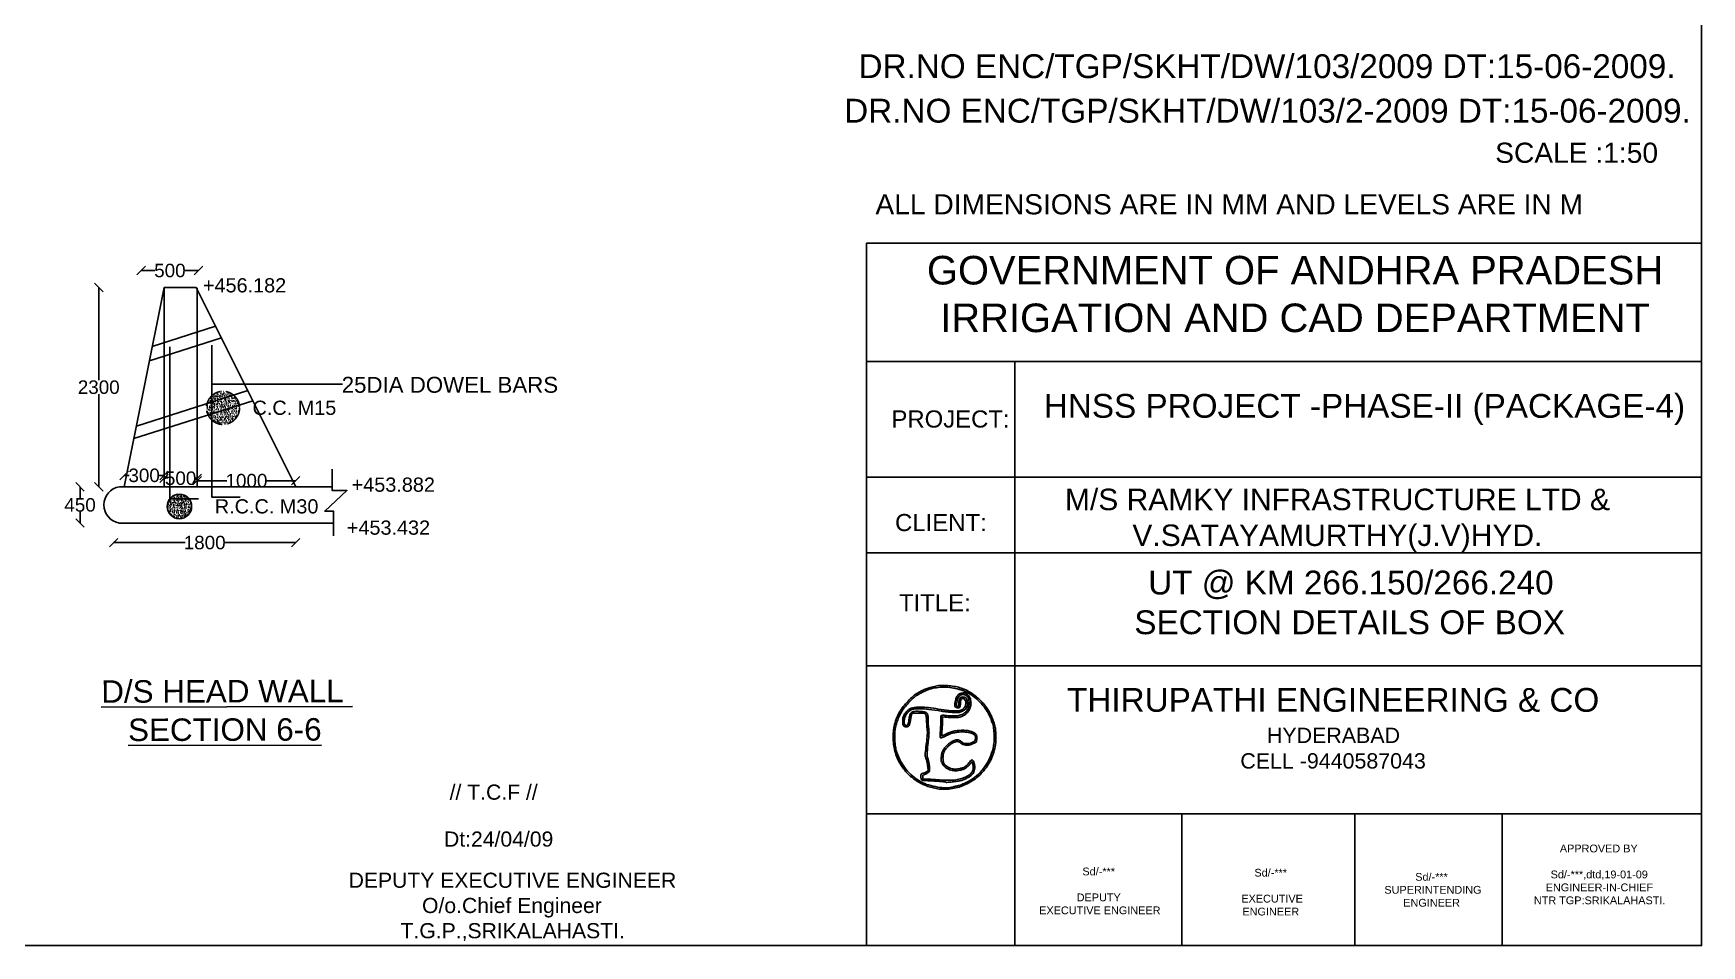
# Model space of a CAD drawing. Header units: millimetres. Extents: x 5124 to 6568637, y 2311 to 91879094.
# Drawn here: x 3697633 to 3716200, y 45937883 to 45948033 of the extents above; entities that cross this region are included whole.
import ezdxf

# ---------------------------------------------------------------- set-up
doc = ezdxf.new("R2010")
doc.units = ezdxf.units.MM
doc.header["$MEASUREMENT"] = 0
doc.linetypes.add('ACAD_ISO02W100', pattern=[15, 12, -3])
for name, color, linetype in [('DIMENSION', 7, 'Continuous'), ('DRAWING', 7, 'Continuous'), ('TEXT', 7, 'Continuous')]:
    doc.layers.add(name, color=color, linetype=linetype)
doc.styles.get("Standard").update_dxf_attribs({"font": 'arial.ttf', "height": 150})
doc.dimstyles.get("Standard").update_dxf_attribs({"dimtxt": 200, "dimasz": 110, "dimexe": 0.18, "dimexo": 0.0625, "dimgap": 0.09, "dimtad": 0, "dimtih": 1, "dimtoh": 1, "dimdec": 0, "dimzin": 0, "dimdsep": 46, "dimtxsty": 'Standard', "dimblk": 'OBLIQUE', "dimcen": 0.09, "dimse1": 1, "dimse2": 1, "dimadec": 0, "dimazin": 0, "dimtfac": 1, "dimtdec": 0, "dimtofl": 0, "dimtmove": 0, "dimatfit": 3, "dimfxl": 1, "dimtolj": 1, "dimtzin": 0, "dimarcsym": 0})

# ---------------------------------------------------------------- blocks, each defined once
blk = doc.blocks.new('_Oblique')
at = {"color": 0, "linetype": 'ByBlock', "lineweight": -2}
blk.add_line((-0.5, -0.5), (0.5, 0.5), dxfattribs=at)
blk = doc.blocks.new('*D103')
at = {"layer": 'Defpoints', "color": 0}
for p in [(3698527, 45942987), (3700553, 45942987), (3698527, 45942367)]:
    blk.add_point(p, dxfattribs=at)
at = {"layer": 'DIMENSION', "color": 0, "lineweight": -2}
for p, q in [((3698527, 45942367), (3699323, 45942367)), ((3700553, 45942367), (3699757, 45942367))]:
    blk.add_line(p, q, dxfattribs=at)
at = {"layer": 'DIMENSION', "color": 0, "lineweight": -2, "xscale": 95, "yscale": 95, "zscale": 95, "rotation": 180}
blk.add_blockref('_Oblique', (3698527, 45942367), dxfattribs=at)
at = {"layer": 'DIMENSION', "color": 0, "lineweight": -2, "xscale": 95, "yscale": 95, "zscale": 95}
blk.add_blockref('_Oblique', (3700553, 45942367), dxfattribs=at)
at = {"layer": 'DIMENSION', "color": 0, "insert": (3699540, 45942367), "char_height": 150, "attachment_point": 5}
blk.add_mtext('\\A1;1800', dxfattribs=at)
blk = doc.blocks.new('*D99')
at = {"layer": 'Defpoints', "color": 0}
for p in [(3698527, 45942987), (3698153, 45942585), (3698527, 45942585)]:
    blk.add_point(p, dxfattribs=at)
at = {"layer": 'DIMENSION', "color": 0, "lineweight": -2}
for p, q in [((3698153, 45942987), (3698153, 45942863)), ((3698153, 45942585), (3698153, 45942710))]:
    blk.add_line(p, q, dxfattribs=at)
at = {"layer": 'DIMENSION', "color": 0, "lineweight": -2, "xscale": 95, "yscale": 95, "zscale": 95}
for p, rotation in [((3698153, 45942987), 90), ((3698153, 45942585), 270)]:
    blk.add_blockref('_Oblique', p, dxfattribs=dict(at, rotation=rotation))
at = {"layer": 'DIMENSION', "color": 0, "insert": (3698153, 45942786), "char_height": 150, "attachment_point": 5}
blk.add_mtext('\\A1;450', dxfattribs=at)
blk = doc.blocks.new('*D100')
at = {"layer": 'Defpoints', "color": 0}
for p in [(3698361, 45945205), (3698834, 45945205), (3698527, 45942987)]:
    blk.add_point(p, dxfattribs=at)
at = {"layer": 'DIMENSION', "color": 0, "lineweight": -2}
for p, q in [((3698361, 45945205), (3698361, 45944173)), ((3698361, 45942987), (3698361, 45944019))]:
    blk.add_line(p, q, dxfattribs=at)
at = {"layer": 'DIMENSION', "color": 0, "lineweight": -2, "xscale": 95, "yscale": 95, "zscale": 95}
for p, rotation in [((3698361, 45945205), 90), ((3698361, 45942987), 270)]:
    blk.add_blockref('_Oblique', p, dxfattribs=dict(at, rotation=rotation))
at = {"layer": 'DIMENSION', "color": 0, "insert": (3698361, 45944096), "char_height": 150, "attachment_point": 5}
blk.add_mtext('\\A1;2300', dxfattribs=at)
blk = doc.blocks.new('*D101')
at = {"layer": 'Defpoints', "color": 0}
for p in [(3699471, 45945394), (3698834, 45945205), (3699471, 45945205)]:
    blk.add_point(p, dxfattribs=at)
at = {"layer": 'DIMENSION', "color": 0, "lineweight": -2}
for p, q in [((3698834, 45945394), (3698987, 45945394)), ((3699471, 45945394), (3699318, 45945394))]:
    blk.add_line(p, q, dxfattribs=at)
at = {"layer": 'DIMENSION', "color": 0, "lineweight": -2, "xscale": 95, "yscale": 95, "zscale": 95, "rotation": 180}
blk.add_blockref('_Oblique', (3698834, 45945394), dxfattribs=at)
at = {"layer": 'DIMENSION', "color": 0, "lineweight": -2, "xscale": 95, "yscale": 95, "zscale": 95}
blk.add_blockref('_Oblique', (3699471, 45945394), dxfattribs=at)
at = {"layer": 'DIMENSION', "color": 0, "insert": (3699153, 45945394), "char_height": 150, "attachment_point": 5}
blk.add_mtext('\\A1;500', dxfattribs=at)
blk = doc.blocks.new('*D102')
at = {"layer": 'Defpoints', "color": 0}
for p in [(3699457, 45943056), (3699457, 45942987), (3700553, 45942987)]:
    blk.add_point(p, dxfattribs=at)
at = {"layer": 'DRAWING', "color": 0, "lineweight": -2}
for p, q in [((3699457, 45943056), (3699788, 45943056)), ((3700553, 45943056), (3700222, 45943056))]:
    blk.add_line(p, q, dxfattribs=at)
at = {"layer": 'DRAWING', "color": 0, "lineweight": -2, "xscale": 95, "yscale": 95, "zscale": 95, "rotation": 180}
blk.add_blockref('_Oblique', (3699457, 45943056), dxfattribs=at)
at = {"layer": 'DRAWING', "color": 0, "lineweight": -2, "xscale": 95, "yscale": 95, "zscale": 95}
blk.add_blockref('_Oblique', (3700553, 45943056), dxfattribs=at)
at = {"layer": 'DRAWING', "color": 0, "insert": (3700005, 45943056), "char_height": 150, "attachment_point": 5}
blk.add_mtext('\\A1;1000', dxfattribs=at)
blk = doc.blocks.new('*D104')
at = {"layer": 'Defpoints', "color": 0}
for p in [(3699087, 45943083), (3699087, 45942987), (3699457, 45942987)]:
    blk.add_point(p, dxfattribs=at)
at = {"layer": 'DRAWING', "color": 0, "lineweight": -2}
for p, q in [((3699087, 45943083), (3699106, 45943083)), ((3699457, 45943083), (3699437, 45943083))]:
    blk.add_line(p, q, dxfattribs=at)
at = {"layer": 'DRAWING', "color": 0, "lineweight": -2, "xscale": 95, "yscale": 95, "zscale": 95, "rotation": 180}
blk.add_blockref('_Oblique', (3699087, 45943083), dxfattribs=at)
at = {"layer": 'DRAWING', "color": 0, "lineweight": -2, "xscale": 95, "yscale": 95, "zscale": 95}
blk.add_blockref('_Oblique', (3699457, 45943083), dxfattribs=at)
at = {"layer": 'DRAWING', "color": 0, "insert": (3699272, 45943083), "char_height": 150, "attachment_point": 5}
blk.add_mtext('\\A1;500', dxfattribs=at)
blk = doc.blocks.new('*D105')
at = {"layer": 'Defpoints', "color": 0}
for p in [(3698644, 45943115), (3698644, 45942987), (3699087, 45942987)]:
    blk.add_point(p, dxfattribs=at)
at = {"layer": 'DRAWING', "color": 0, "lineweight": -2}
for p, q in [((3698644, 45943115), (3698700, 45943115)), ((3699087, 45943115), (3699031, 45943115))]:
    blk.add_line(p, q, dxfattribs=at)
at = {"layer": 'DRAWING', "color": 0, "lineweight": -2, "xscale": 95, "yscale": 95, "zscale": 95, "rotation": 180}
blk.add_blockref('_Oblique', (3698644, 45943115), dxfattribs=at)
at = {"layer": 'DRAWING', "color": 0, "lineweight": -2, "xscale": 95, "yscale": 95, "zscale": 95}
blk.add_blockref('_Oblique', (3699087, 45943115), dxfattribs=at)
at = {"layer": 'DRAWING', "color": 0, "insert": (3698866, 45943115), "char_height": 150, "attachment_point": 5}
blk.add_mtext('\\A1;300', dxfattribs=at)

msp = doc.modelspace()

# ---------------------------------------------------------------- hatches: boundary and pattern name
at = {"layer": 'DRAWING', "linetype": 'ACAD_ISO02W100', "ltscale": 20}
h = msp.add_hatch(dxfattribs=at)
h.set_pattern_fill('AR-CONC,_O', color=256, scale=7.89931)
h.set_pattern_definition([(130, (6412971.207, 9638074.22), (-56.658606036, -4.956985736), [5.92448257, -65.16930831]), (185, (6412971.207, 9638074.22), (10.96039811, 59.41798918), [4.73958606, -52.13544665]), (79.5486, (6412966.485, 9638073.81), (-45.69825001, 54.46096737), [5.035035265, -55.38538966]), (133.8158, (6412971.21, 9638090.02), (-84.30467993, -13.07486021), [8.88672386, -97.75396247]), (83.3644, (6412964.18, 9638088.93), (-73.83190548, 76.94859135), [7.55255314, -83.07807121]), (188.8158, (6412971.21, 9638090.02), (-73.83184542, 76.94864901), [7.10937909, -78.20316997]), (159, (6412963.307, 9638086.07), (-47.151539046, -31.80411469), [5.92448257, -65.16930831]), (214, (6412963.31, 9638086.07), (-19.220232585, 57.28185074), [4.73958606, -52.13544665]), (108.5486, (6412959.38, 9638083.42), (-66.37179095, 25.4776841), [5.035035265, -55.38538966]), (142.5, (6412971.207, 9638074.221), (-0.960544679, 26.296317813), [0, -51.50350184, 0, -52.92537766, 0, -52.332929402]), (172.5, (6412971.207, 9638074.22), (-20.780678537, 31.155804186), [0, -30.175364576, 0, -50.318605327, 0, -19.945757998]), (212.5, (6412988.822, 9638074.221), (-42.168289608, -1.78167926), [0, -19.748275246, 0, -61.614618767, 0, -81.757859518]), (222.5, (6412996.72, 9638074.22), (-46.067683967, 7.90760298), [0, -25.67275782, 0, -40.91842631, 0, -58.059929223])])
h.paths.add_polyline_path([(3699560.1, 45943866.4, 1), (3699928.2, 45943866.4, 1)])
at = {"layer": 'DRAWING'}
h = msp.add_hatch(dxfattribs=at)
h.set_pattern_fill('AR-CONC,_O', color=256, scale=7.89931)
h.set_pattern_definition([(130, (6412485.85, 9636977.224), (-56.658606036, -4.956985736), [5.92448257, -65.16930831]), (185, (6412485.85, 9636977.224), (10.96039811, 59.41798918), [4.73958606, -52.13544665]), (79.5486, (6412481.127, 9636976.81), (-45.69825001, 54.46096737), [5.035035265, -55.38538966]), (133.8158, (6412485.85, 9636993.02), (-84.30467993, -13.07486021), [8.88672386, -97.75396247]), (83.3644, (6412478.82, 9636991.93), (-73.83190548, 76.94859135), [7.55255314, -83.07807121]), (188.8158, (6412485.85, 9636993.02), (-73.83184542, 76.94864901), [7.10937909, -78.20316997]), (159, (6412477.95, 9636989.073), (-47.151539046, -31.80411469), [5.92448257, -65.16930831]), (214, (6412477.95, 9636989.073), (-19.220232585, 57.28185074), [4.73958606, -52.13544665]), (108.5486, (6412474.02, 9636986.42), (-66.37179095, 25.4776841), [5.035035265, -55.38538966]), (142.5, (6412485.849, 9636977.224), (-0.960544679, 26.296317813), [0, -51.50350184, 0, -52.92537766, 0, -52.332929402]), (172.5, (6412485.85, 9636977.224), (-20.780678537, 31.155804186), [0, -30.175364576, 0, -50.318605327, 0, -19.945757998]), (212.5, (6412503.464, 9636977.224), (-42.168289608, -1.78167926), [0, -19.748275246, 0, -61.614618767, 0, -81.757859518]), (222.5, (6412511.364, 9636977.224), (-46.067683967, 7.90760298), [0, -25.67275782, 0, -40.91842631, 0, -58.059929223])])
h.paths.add_polyline_path([(3699122.6, 45942769.4, 1), (3699395, 45942769.4, 1)])

# ---------------------------------------------------------------- linework, layer by layer
for points in [[(3707678.4, 45940771.5, 0.011371), (3707615.3, 45940756.2, 0.02579), (3707568.5, 45940741.2, 0.027062), (3707524.9, 45940721.9, 0.013799), (3707472.3, 45940693.2, 0.049276), (3707424.9, 45940659, 0.020623), (3707367.9, 45940604.4, 0.020736), (3707314.6, 45940544, 0.039557), (3707277.8, 45940490.7, 0.070595), (3707219.1, 45940344.9, 0.067578), (3707202, 45940186.3, 0.067285), (3707227.8, 45940028.2, 0.06891), (3707294.6, 45939884, 0.057705), (3707373.2, 45939788.2, 0.054334), (3707473.1, 45939710.7, 0.05355), (3707588.8, 45939655.6, 0.052844), (3707714.1, 45939626, 0.040381), (3707784.6, 45939622.8, 0.03202), (3707860.5, 45939630.3, 0.031364), (3707936.7, 45939647.8, 0.03411), (3708007.9, 45939674.4, 0.075635), (3708150.4, 45939767, 0.073326), (3708260.8, 45939898.6, 0.073591), (3708328.1, 45940056.1, 0.077104), (3708345.5, 45940223.7, 0.004861), (3708342.7, 45940270.3, 0.019003), (3708339.6, 45940298.9, 0.02286), (3708334.6, 45940324.6, 0.009468), (3708325.6, 45940358.7, 0.065489), (3708270.5, 45940487.1, 0.057691), (3708182, 45940602.9, 0.058022), (3708069.9, 45940694.9, 0.068022), (3707945.4, 45940752.9, 0.035725), (3707882.7, 45940767.5, 0.021943), (3707807.3, 45940776.1, 0.021989), (3707733.9, 45940777.9, 0.048915)], [(3707915.4, 45940740.6, -0.010053), (3707956.5, 45940728.8, -0.02116), (3707987.8, 45940717.7, -0.022523), (3708016.8, 45940704.4, -0.013074), (3708050.4, 45940686.1, -0.040153), (3708113.2, 45940642.5, -0.032263), (3708173.4, 45940586.3, -0.031944), (3708226.4, 45940522.2, -0.036921), (3708268.1, 45940454.7, -0.012801), (3708282.2, 45940425.8, -0.018323), (3708293.1, 45940399.5, -0.011926), (3708300.7, 45940377.5, -0.421559), (3708298.4, 45940373.2, 0.438354), (3708298, 45940372.4, 0.035377), (3708299, 45940370.3, 0.030088), (3708300.8, 45940367.4, 0.016409), (3708303.4, 45940364.2, -0.136522), (3708315.7, 45940336.5, -0.015322), (3708323.9, 45940267.5, -0.019775), (3708327.5, 45940193.5, -0.035566), (3708323.7, 45940132.9, -0.046854), (3708298.3, 45940023.3, -0.049001), (3708253.2, 45939922, -0.049074), (3708189.3, 45939831.6, -0.047266), (3708108.3, 45939754.1, -0.036649), (3708064.6, 45939724.5, -0.020541), (3708007.7, 45939694.7, -0.020402), (3707950.4, 45939670.5, -0.050634), (3707906.4, 45939659, 0.011096), (3707898.2, 45939657.5, 0.006376), (3707888.4, 45939655.4, 0.006368), (3707878.6, 45939653, 0.010561), (3707870.4, 45939650.7, -0.075797), (3707794.5, 45939639.8, -0.036256), (3707696.1, 45939647.8, -0.035773), (3707596, 45939670.7, -0.053967), (3707513.9, 45939705.9, -0.043816), (3707420.9, 45939769.5, -0.050353), (3707345.1, 45939845.7, -0.04992), (3707285.6, 45939936.2, -0.041857), (3707241, 45940042, -0.041799), (3707227.9, 45940097.5, -0.022952), (3707220.7, 45940167.1, -0.022835), (3707220, 45940238.1, -0.036198), (3707226.5, 45940298.6, -0.027029), (3707239.1, 45940351.5, -0.021589), (3707258.2, 45940406.9, -0.021847), (3707281.5, 45940459.6, -0.030803), (3707307.2, 45940504, -0.030973), (3707338.5, 45940545.5, -0.014365), (3707383.9, 45940595.5, -0.013732), (3707430.6, 45940641.4, -0.048124), (3707464, 45940667, -0.015617), (3707490.6, 45940682.5, -0.006514), (3707527.4, 45940701.7, -0.006284), (3707563.9, 45940719.6, -0.02113), (3707588.4, 45940730, -0.047647), (3707661.9, 45940749.9, -0.034153), (3707746.7, 45940758.5, -0.033468), (3707834, 45940755.4, -0.039389)], [(3707948.4, 45940689, 0.079905), (3707933.3, 45940679.6, 0.042826), (3707918, 45940663.9, 0.042991), (3707905.9, 45940646.2, 0.097401), (3707900.8, 45940630.9, -0.017144), (3707899.4, 45940622.2, -0.007361), (3707897, 45940610.8, -0.007273), (3707894.1, 45940598.8, -0.009527), (3707891, 45940587.8, 0.057314), (3707887.2, 45940566.4, 0.105744), (3707889.8, 45940548.9, 0.129803), (3707898.7, 45940536.3, 0.112787), (3707913.1, 45940529, 0.089359), (3707930.2, 45940527.8, 0.205539), (3707941.2, 45940534.1, 0.119945), (3707948, 45940549.5, 0.023277), (3707951.8, 45940579.9, -0.017196), (3707955.3, 45940611.1, -0.101894), (3707960.9, 45940626.4, -0.209902), (3707970.1, 45940632.7, -0.109281), (3707984.2, 45940632.3, -0.199104), (3708001.9, 45940619.2, -0.104543), (3708010.9, 45940592.8, -0.087788), (3708009.2, 45940560.6, -0.092435), (3707996.5, 45940531.6, -0.140361), (3707967.1, 45940507.1, -0.085225), (3707922.9, 45940496, -0.045138), (3707853.3, 45940497, -0.010085), (3707735.4, 45940511.7, 0.001129), (3707621.1, 45940528.1, 0.010475), (3707571.5, 45940534.1, 0.019654), (3707534, 45940536.3, 0.009807), (3707486.4, 45940536.3, 0.021045), (3707436.2, 45940533.2, 0.064199), (3707403, 45940525.3, 0.07759), (3707376.5, 45940510.3, 0.04157), (3707348.9, 45940484.5, 0.033858), (3707330, 45940460.5, 0.055821), (3707317.9, 45940437.6, 0.056084), (3707311.2, 45940412.8, 0.03454), (3707308.7, 45940382.5, 0.036481), (3707310.4, 45940352.1, 0.103396), (3707317.5, 45940332.1, 0.148662), (3707330, 45940320.8, 0.109578), (3707348.4, 45940316.7, 0.120124), (3707366.6, 45940321.2, 0.145), (3707379.1, 45940333.3, 0.076305), (3707388.1, 45940356.9, 0.015923), (3707396.1, 45940400.7, -0.009484), (3707399.8, 45940422.4, -0.012925), (3707404, 45940441.8, -0.009784), (3707408.1, 45940457.7, -0.12767), (3707411.2, 45940462.9, -0.187867), (3707423.1, 45940468.1, -0.006627), (3707474.2, 45940469.7, -0.01166), (3707523.7, 45940469.3, -0.060862), (3707550.6, 45940465.2, -0.161099), (3707561.7, 45940457.7, -0.110854), (3707568.2, 45940443.8, -0.037878), (3707572.1, 45940416.5, -0.003666), (3707576, 45940349.7, 0.004284), (3707577.5, 45940325.4, 0.004704), (3707579.3, 45940301.8, 0.004401), (3707581.2, 45940281.7, 0.023561), (3707582.9, 45940270.8, -0.066487), (3707584.2, 45940251.5, -0.007257), (3707580.5, 45940207, -0.006419), (3707573.5, 45940142.4, -0.001903), (3707561, 45940043.8, 0.0101), (3707557.9, 45940014.5, 0.046767), (3707557.9, 45939997.6, 0.054451), (3707561.2, 45939982.1, 0.016832), (3707569.3, 45939959.8, -0.025497), (3707575.6, 45939941.5, -0.017703), (3707580.9, 45939920.4, -0.016989), (3707584.9, 45939897.8, -0.017395), (3707587.4, 45939875.2), (3707590.9, 45939826.7), (3707567.8, 45939813.7, -0.015536), (3707558.3, 45939808.8, -0.017122), (3707548.8, 45939804.6, -0.016739), (3707540.5, 45939801.6, -0.078777), (3707535.5, 45939800.8, 0.131176), (3707523.5, 45939797.5, 0.136592), (3707514.8, 45939788.8, 0.106124), (3707510.6, 45939774.8, 0.058162), (3707511.2, 45939756.8, 0.016688), (3707513, 45939746.8, 0.019181), (3707515.5, 45939737.4, 0.018627), (3707518.2, 45939729.6, 0.096084), (3707520.6, 45939725.8, 0.155202), (3707524.8, 45939723.4, 0.015688), (3707536.3, 45939721.4, 0.01847), (3707550.5, 45939719.9, 0.013691), (3707566.3, 45939719.2, -0.011921), (3707619.8, 45939717.3, -0.00413), (3707696.9, 45939711.9, -0.001098), (3707778.6, 45939705.4, -0.118504), (3707789.1, 45939702, 0.16291), (3707801, 45939699.2, 0.003581), (3707860.7, 45939705.1, 0.008625), (3707918.1, 45939712.3, 0.028406), (3707955.4, 45939719.8, 0.032579), (3707990.8, 45939731.5, 0.025466), (3708027.4, 45939748.6, 0.026004), (3708059.7, 45939767.9, 0.061344), (3708080.9, 45939786.2, 0.068447), (3708099.5, 45939813.5, 0.076262), (3708109.2, 45939843.9, 0.067476), (3708109.9, 45939878.7, 0.040065), (3708102, 45939919.6, 0.044341), (3708094.6, 45939939.1, 0.167899), (3708085.5, 45939948.2, 0.248042), (3708075.2, 45939947.9, 0.093969), (3708063.8, 45939938.3, -0.014529), (3708027.8, 45939896.2, -0.059632), (3708002.4, 45939874.2, -0.07471), (3707975.6, 45939861.3, -0.031322), (3707936.4, 45939852, -0.011719), (3707911.5, 45939848.2, -0.030157), (3707893.2, 45939847, -0.035481), (3707876.8, 45939848.1, -0.022756), (3707858, 45939851.6, -0.041651), (3707828.9, 45939861, -0.044873), (3707802.6, 45939874.9, -0.048687), (3707781.3, 45939891.8, -0.078972), (3707767.4, 45939910.2, -0.088886), (3707758.9, 45939936.8, -0.038681), (3707756.9, 45939973.8, -0.038538), (3707760.7, 45940011.8, -0.068656), (3707770.4, 45940041.6, -0.047822), (3707787.9, 45940070.4, -0.035478), (3707812.3, 45940098.7, -0.035754), (3707840.1, 45940122.9, -0.052131), (3707868, 45940139.5, -0.030465), (3707897.6, 45940151.2, -0.089851), (3707919.2, 45940154.1, -0.11423), (3707937.3, 45940149, -0.067663), (3707955.5, 45940135.6, 0.096235), (3707978.7, 45940120.6, 0.073317), (3708008.1, 45940113.4, 0.064558), (3708041.9, 45940114.6, 0.048869), (3708077.8, 45940124.2, 0.015923), (3708110.9, 45940137.9, 0.109612), (3708124.9, 45940148.4, 0.141247), (3708131.5, 45940162.6, 0.03256), (3708133.7, 45940189.2, 0.013265), (3708133.5, 45940209.9, 0.061516), (3708131.7, 45940221.7, 0.091027), (3708127.4, 45940230.3, 0.050414), (3708119.4, 45940239, 0.128873), (3708056.2, 45940271.1, 0.05989), (3707963.9, 45940279.8, 0.055893), (3707863.2, 45940265.9, 0.065288), (3707773.5, 45940230.2, -0.008116), (3707762.7, 45940224.3, -0.012981), (3707753.2, 45940219.8, -0.006773), (3707745.2, 45940216.3, -0.304845), (3707743.5, 45940216.6, -0.211798), (3707742.8, 45940218.5, -0.000838), (3707744, 45940242.3, -0.003985), (3707745.7, 45940269.5, -0.002472), (3707748, 45940301.4, 0.004385), (3707750.4, 45940334.7, 0.005065), (3707752, 45940366.5, 0.004554), (3707752.8, 45940393.5, 0.029433), (3707752.3, 45940407.1), (3707750.2, 45940430.1), (3707777.3, 45940425.9, 0.022308), (3707792.1, 45940424.3, 0.005402), (3707816.7, 45940423, 0.005531), (3707845, 45940422.1, 0.005473), (3707873.4, 45940421.8, 0.006594), (3707913.6, 45940422.4, 0.031106), (3707936.5, 45940424.5, 0.045299), (3707954.8, 45940429, 0.025886), (3707975.8, 45940437.5, 0.074598), (3708015.1, 45940463.6, 0.070434), (3708045.9, 45940500.5, 0.07263), (3708064.5, 45940543.3, 0.089071), (3708068.3, 45940586.7, 0.01957), (3708064.3, 45940618.1, 0.056074), (3708058.2, 45940639.1, 0.065261), (3708048.2, 45940656.5, 0.034277), (3708031.7, 45940675.2, 0.027009), (3708020.3, 45940685.3, 0.068734), (3708010.8, 45940690.9, 0.07176), (3708000.4, 45940693.6, 0.031521), (3707986.2, 45940694.3, 0.016443), (3707975.4, 45940693.8, 0.015199), (3707964.5, 45940692.6, 0.015395), (3707954.7, 45940690.9, 0.04795)], [(3708012.3, 45940669.2, -0.056619), (3708029.2, 45940652, -0.070112), (3708040.3, 45940632.6, -0.063176), (3708046.4, 45940609.3, -0.036102), (3708048.1, 45940580.1, -0.026103), (3708046.1, 45940550.3, -0.05922), (3708040.7, 45940528.4, -0.061276), (3708030.6, 45940508.8, -0.029698), (3708013.2, 45940486.5, -0.094532), (3707979.4, 45940460.1, -0.069609), (3707934.3, 45940444.4, -0.05177), (3707874.7, 45940438.9, -0.023109), (3707795.9, 45940443.4, 0.014899), (3707756.7, 45940446.3, 0.124815), (3707739.4, 45940442.7, 0.252886), (3707732.1, 45940432.5, 0.073732), (3707732.5, 45940412.5, -0.042717), (3707733.6, 45940398.8, -0.005288), (3707733.2, 45940369, -0.006212), (3707731.8, 45940333.4, -0.005103), (3707729.6, 45940295.5, 0.004606), (3707727.1, 45940254.6, 0.010714), (3707726.2, 45940223.9, 0.007341), (3707726.3, 45940200.7, 0.193504), (3707728.7, 45940195, 0.272952), (3707733.8, 45940193.7, 0.017404), (3707749.1, 45940198.7, 0.018882), (3707769.6, 45940207.1, 0.007944), (3707796.5, 45940219.8, -0.00991), (3707832.8, 45940236.7, -0.029968), (3707858.3, 45940246.3, -0.03192), (3707884, 45940252.4, -0.012489), (3707920, 45940257.7, -0.031624), (3707981.1, 45940261.2, -0.042774), (3708036.1, 45940256.1, -0.049658), (3708081.2, 45940243.4, -0.102801), (3708111.6, 45940223.4, -0.146745), (3708117.5, 45940212.5, -0.055372), (3708119.1, 45940195, -0.054274), (3708116.8, 45940176.6, -0.094139), (3708110.5, 45940162.7, -0.119575), (3708097.1, 45940150.9, -0.039208), (3708072.9, 45940140.6, -0.03788), (3708044.3, 45940133.2, -0.043914), (3708016.3, 45940130.7, -0.027336), (3708000, 45940131.6, -0.068469), (3707988.5, 45940134.5, -0.065144), (3707977.8, 45940140.6, -0.022939), (3707964.2, 45940151.7, 0.07041), (3707941.2, 45940167.3, 0.111511), (3707918.1, 45940172.7, 0.08847), (3707891.1, 45940168.2, 0.032101), (3707855.4, 45940152.8, 0.049567), (3707825, 45940133.3, 0.035227), (3707795.2, 45940105.9, 0.034846), (3707769, 45940074.3, 0.044392), (3707749.8, 45940041.6, 0.072348), (3707742.4, 45940017.7, 0.020236), (3707738, 45939978.8, 0.012952), (3707736.1, 45939939.7, 0.265664), (3707741.6, 45939929.7, -0.115377), (3707743.8, 45939927.4, -0.049412), (3707745.7, 45939923.6, -0.04534), (3707747, 45939919, -0.044785), (3707747.4, 45939914.2, 0.179828), (3707753.5, 45939897.9, 0.032309), (3707776.5, 45939874.4, 0.035345), (3707804.5, 45939852.7, 0.067561), (3707830, 45939840.3, 0.028537), (3707859.5, 45939832.4, 0.039847), (3707886.6, 45939829, 0.038236), (3707914.8, 45939829.9, 0.023572), (3707947.5, 45939835, 0.033201), (3707981.2, 45939844.2, 0.052304), (3708008.3, 45939857, 0.054197), (3708031.6, 45939874.7, 0.038969), (3708053.4, 45939899, -0.007998), (3708061.7, 45939909.5, -0.011914), (3708069.4, 45939918.3, -0.007046), (3708076, 45939925.5, -0.189724), (3708078.3, 45939926.5, -0.31512), (3708080.1, 45939925.4, -0.012989), (3708083.2, 45939917.8, -0.018519), (3708086.4, 45939908.1, -0.0116), (3708089.4, 45939896.5, -0.076654), (3708093, 45939853.1, -0.116551), (3708081.8, 45939817, -0.101292), (3708054, 45939786.4, -0.047771), (3708008, 45939759, -0.047916), (3707948.4, 45939737.6, -0.038807), (3707881.4, 45939725.9, -0.030246), (3707798.9, 45939723.1, -0.013533), (3707690.4, 45939728.9, 0.003397), (3707655.5, 45939731.4, 0.003258), (3707620.1, 45939733.6, 0.003226), (3707588.8, 45939735.1, 0.011736), (3707568.9, 45939735.4), (3707531.4, 45939735.2), (3707531.4, 45939753), (3707531.4, 45939766.9), (3707531.4, 45939775.3, -0.255878), (3707532.6, 45939777.4, -0.021331), (3707538.3, 45939780.7, -0.024284), (3707545.9, 45939784.3, -0.016153), (3707554.9, 45939787.6, 0.029102), (3707565, 45939791.6, 0.019825), (3707576, 45939797.3, 0.020023), (3707586.2, 45939803.7, 0.037497), (3707593.8, 45939809.8, 0.047773), (3707602.7, 45939819.6, 0.109676), (3707606.6, 45939828.7, 0.059805), (3707607.6, 45939841.8, 0.007063), (3707606, 45939870.9, 0.017193), (3707603.8, 45939891.5, 0.01193), (3707600, 45939914.5, 0.012048), (3707595.2, 45939936.5, 0.024163), (3707590.2, 45939953.5, -0.021994), (3707583.9, 45939974.9, -0.038871), (3707580.8, 45939993.1, -0.030789), (3707580.2, 45940014.2, -0.009072), (3707581.9, 45940046.5, -0.001709), (3707583.6, 45940069.7, -0.001884), (3707585.4, 45940092.2, -0.001751), (3707587.1, 45940111.4, -0.009616), (3707588.2, 45940121.8, 0.002783), (3707597.6, 45940197.2, 0.015642), (3707601.2, 45940237.6, 0.027419), (3707601.2, 45940267.1, 0.025052), (3707598.1, 45940297.3, -0.013359), (3707595.5, 45940317.2, -0.007032), (3707593.3, 45940342.1, -0.006991), (3707591.9, 45940367.7, -0.010691), (3707591.3, 45940389.9, 0.009817), (3707590.5, 45940430.1, 0.054013), (3707587.3, 45940451.5, 0.099692), (3707580.5, 45940465.3, 0.084336), (3707568.6, 45940476.3, 0.111049), (3707547.3, 45940484.4, 0.01671), (3707501.4, 45940489.2, 0.019303), (3707454.5, 45940490.7, 0.061247), (3707423.4, 45940486.6, 0.116126), (3707405.6, 45940477.3, 0.097571), (3707392.4, 45940460.4, 0.067516), (3707383.3, 45940434.2, 0.026486), (3707377.8, 45940396.4, -0.029178), (3707372.7, 45940363.4, -0.08956), (3707364.2, 45940342.6, -0.186289), (3707352.8, 45940334.2, -0.209405), (3707339.4, 45940336.1, -0.132851), (3707329.3, 45940347, -0.091992), (3707324.3, 45940363.1, -0.064225), (3707324.6, 45940385.1, -0.027894), (3707330.3, 45940413.9, -0.043994), (3707340, 45940441.7, -0.055217), (3707354, 45940465.1, -0.053692), (3707373.1, 45940485.4, -0.038475), (3707398.2, 45940503.8, -0.115688), (3707437.8, 45940517.1, -0.031518), (3707504.1, 45940519.2, -0.022483), (3707598.8, 45940511.9, -0.007666), (3707735.4, 45940493.1, 0.006179), (3707777.3, 45940487.2, 0.0054), (3707821.2, 45940482.1, 0.005436), (3707861, 45940478.3, 0.016056), (3707888.4, 45940476.8, 0.009603), (3707919.1, 45940476.8, 0.036421), (3707938.2, 45940478.6, 0.048057), (3707954.1, 45940482.8, 0.026799), (3707972.4, 45940490.7, 0.051449), (3707998, 45940507, 0.079901), (3708015.7, 45940526.3, 0.083725), (3708025.9, 45940549.4, 0.062275), (3708029.4, 45940577.2, 0.027547), (3708028.6, 45940591.2, 0.025908), (3708026.3, 45940605.2, 0.027051), (3708022.8, 45940618.2, 0.042534), (3708018.2, 45940628.8, 0.029286), (3708010.9, 45940640.7, 0.113768), (3708004.6, 45940646.4, 0.10469), (3707996.1, 45940649, 0.022841), (3707980.7, 45940649.7, 0.022154), (3707965.2, 45940649, 0.107946), (3707956.9, 45940646.4, 0.118554), (3707950.8, 45940640.7, 0.029201), (3707943.9, 45940628.7, 0.04357), (3707939.8, 45940618.3, 0.022936), (3707936.4, 45940604.7, 0.022268), (3707934.2, 45940590.1, 0.027017), (3707933.4, 45940576.2, -0.013965), (3707933, 45940561.3, -0.050225), (3707931.5, 45940551.9, -0.097184), (3707928.9, 45940546.6, -0.23583), (3707925.1, 45940544.7, -0.162421), (3707914.7, 45940548.2, -0.180712), (3707908.9, 45940557.2, -0.084641), (3707908.2, 45940573.8, -0.019045), (3707912.9, 45940601.8, -0.042593), (3707922.8, 45940635.5, -0.090406), (3707937.1, 45940658.6, -0.113659), (3707956.2, 45940672, -0.096515), (3707980.3, 45940676.7, -0.029399), (3707989.7, 45940676.2, -0.028215), (3707999.1, 45940674.5, -0.029397), (3708007.2, 45940672.1, -0.08398)]]:
    msp.add_lwpolyline(points, format="xyb", close=True)
for points in [[(3681283.9, 45960257.4), (3716200.2, 45960257.4), (3716200.2, 45937883.4), (3681283.9, 45937883.4)], [(3698644.5, 45942987.3), (3700553.4, 45942987.3), (3699446.9, 45945204.7), (3699087.3, 45945204.7)]]:
    msp.add_lwpolyline(points, close=True, dxfattribs=at)
for points in [[(3699087.3, 45945204.7), (3699087.3, 45942987.3)], [(3699456.5, 45945202.8), (3699456.5, 45942985.3)], [(3698956.4, 45944549.1), (3699661.8, 45944774)], [(3698924.5, 45944389.6), (3699726.1, 45944645.2)], [(3699153.2, 45944544.8), (3699153.2, 45942855.5), (3699472, 45942855.5)], [(3699617.9, 45944564.1), (3699617.9, 45942874.7), (3699936.8, 45942874.7)], [(3698779.5, 45943663.3), (3700018.8, 45944058.5)], [(3699617.9, 45944128.6), (3701074.4, 45944128.6)], [(3698751.8, 45943524.5), (3700074.8, 45943946.5)], [(3700960, 45943183.2), (3700960, 45942946.2), (3701122.5, 45942946.2), (3700877, 45942718.6), (3700973.2, 45942718.6), (3700973.2, 45942443.6)], [(3698834.3, 45942987.3), (3698593, 45942987.3)], [(3700955.5, 45942987.3), (3698834.3, 45942987.3)], [(3700973.2, 45942585.3), (3698593, 45942585.3)]]:
    msp.add_lwpolyline(points, dxfattribs=at)
at = {"layer": 'DRAWING', "linetype": 'ACAD_ISO02W100', "ltscale": 20}
msp.add_circle((3699744.1, 45943866.4), 184.1, dxfattribs=at)
at = {"layer": 'DRAWING'}
msp.add_circle((3699258.8, 45942769.4), 136.2, dxfattribs=at)
msp.add_arc((3698620.7, 45942786.3), 202.9, 97.85683, 262.14317, dxfattribs=at)
at = {"layer": 'TEXT'}
for points in [[(3716200.2, 45945700.6), (3706906, 45945700.6), (3706906, 45937883.4), (3716200.2, 45937883.4)], [(3706906, 45944383.8), (3716200.2, 45944383.8), (3716200.2, 45943095.1), (3706906, 45943095.1)], [(3706906, 45942253.6), (3716200.2, 45942253.6), (3716200.2, 45940996), (3706906, 45940996)], [(3706906, 45939350.2), (3716200.2, 45939350.2), (3716200.2, 45937883.4), (3706906, 45937883.4)]]:
    msp.add_lwpolyline(points, close=True, dxfattribs=at)
for points in [[(3708556.4, 45944383.8), (3708556.4, 45937883.4)], [(3710413.5, 45939350.2), (3710413.5, 45937883.4)], [(3712341.9, 45939350.2), (3712341.9, 45937883.4)], [(3713979.1, 45939350.2), (3713979.1, 45937883.4)]]:
    msp.add_lwpolyline(points, dxfattribs=at)

# ---------------------------------------------------------------- texts
for s, height, p in [('SCALE :1:50', 224.476, (3713902.6, 45946592.8)), ('+456.182', 157.99, (3699520.5, 45945151.2)), ('25DIA DOWEL BARS', 177.305, (3701065.2, 45944034.5)), (' C.C. M15  ', 157.986, (3700011.4, 45943788.7)), ('+453.882', 157.99, (3701175.8, 45942933.3)), (' R.C.C. M30', 157.986, (3699591.9, 45942691.7)), ('+453.432', 157.99, (3701122.2, 45942455.3)), ('// T.C.F //', 168.399, (3702266.3, 45939507)), ('Dt:24/04/09', 168.399, (3702203.9, 45938984.9))]:
    msp.add_text(s, height=height, dxfattribs=at).set_placement(p)
for s, p in [('%%UD/S HEAD WALL ', (3698389.5, 45940585.5)), ('%%USECTION 6-6', (3698687.8, 45940159.4))]:
    msp.add_text(s, height=250, rotation=0.1412, dxfattribs=at).set_placement(p)
at = {"layer": 'TEXT', "color": 7, "attachment_point": 5}
for s, insert, char_height, width in [('DR.NO ENC/TGP/SKHT/DW/103/2009 DT:15-06-2009. ', (3711363.4, 45947666.2), 265.014, 9069.443), ('DR.NO ENC/TGP/SKHT/DW/103/2-2009 DT:15-06-2009. ', (3711368.6, 45947171.1), 265.014, 11858.66), ('GOVERNMENT OF ANDHRA PRADESH\\PIRRIGATION AND CAD DEPARTMENT', (3711675, 45945131.1), 318.017, 9069.443), ('HNSS PROJECT -PHASE-II (PACKAGE-4)', (3712447.8, 45943848.9), 265.014, 9069.443)]:
    msp.add_mtext(s, dxfattribs=dict(at, insert=insert, char_height=char_height, width=width))
at = {"layer": 'TEXT', "attachment_point": 1}
for s, insert, char_height, width in [('ALL DIMENSIONS ARE IN MM AND LEVELS ARE IN M', (3707005.1, 45946243.6), 224.476, 8010.731), ('PROJECT:', (3707183.4, 45943838.1), 190.4, 1776.452), ('\\pi13.586;M/S RAMKY INFRASTRUCTURE LTD &\\P\\pi763.89;V.SATAYAMURTHY(J.V)HYD.', (3709100.9, 45942967.3), 239.016, 6061.094), ('CLIENT:', (3707223.7, 45942685.8), 190.4, 1776.452), ('\\pi1880.5;UT @ KM 266.150/266.240\\P\\pi1726.3;SECTION DETAILS OF BOX', (3708160, 45942055.3), 265.014, 8226.761), ('TITLE:', (3707267.5, 45941793.4), 190.4, 1032.439), ('\\pi1164;THIRUPATHI ENGINEERING & CO\\P\\pi3388.4;{\\H0.64302x;HYDERABAD\\P\\pi3092.3;CELL -9440587043}', (3707973.9, 45940750), 265.014, 8226.761), ('\\pi294.52;APPROVED BY\\P\\pi727.4;\\P\\pi191.75;Sd/-***,dtd,19-01-09 \\P\\pi137.18;ENGINEER-IN-CHIEF\\P\\pi5.0371;NTR TGP:SRIKALAHASTI.', (3714327.8, 45939007.4), 86.539, 1454.794), ('\\pi652.31;DEPUTY EXECUTIVE ENGINEER\\P\\pi1469;O/o.Chief Engineer\\P\\pi1229.8;T.G.P.,SRIKALAHASTI.', (3700490.1, 45938695.1), 168.399, 4930.593), ('\\pi1995.2;Sd/-***\\P\\pi2171.8;\\P\\pi1931.8;DEPUTY \\P\\pi1480.7; EXECUTIVE ENGINEER', (3707313.3, 45938751.9), 86.539, 4343.658), ('\\pi1995.2;Sd/-***\\P\\pi2155; \\P\\pi1815.7; EXECUTIVE \\P\\pi1861.7;ENGINEER', (3709227.6, 45938738.1), 86.539, 4343.658), ('\\pi1995.2;Sd/-***\\P\\pi1618.1; SUPERINTENDING  \\P\\pi1861.7;ENGINEER', (3711017.8, 45938691.9), 86.539, 4343.658)]:
    msp.add_mtext(s, dxfattribs=dict(at, insert=insert, char_height=char_height, width=width))

# ---------------------------------------------------------------- dimensions: what is measured, and where the dimension line sits
at = {"layer": 'DIMENSION'}
for base, p1, p2, angle, text, picture, middle in [((3699471.1, 45945393.5), (3698834.3, 45945204.7), (3699471.1, 45945204.7), 180, '500', '*D101', (3699152.7, 45945393.5)), ((3698360.8, 45945204.7), (3698526.5, 45942987.3), (3698834.3, 45945204.7), 90, '2300', '*D100', (3698360.8, 45944096)), ((3698152.9, 45942585.3), (3698526.5, 45942987.3), (3698526.5, 45942585.3), 90, '450', '*D99', (3698152.9, 45942786.3)), ((3698526.5, 45942367.4), (3700553.4, 45942987.3), (3698526.5, 45942987.3), 180, '1800', '*D103', (3699540, 45942367.4))]:
    dim = msp.add_linear_dim(base=base, p1=p1, p2=p2, angle=angle, text=text, dimstyle='Standard', override={"dimasz": 95, "dimfxl": 2000, "dimarcsym": 1}, dxfattribs=at)
    dim.commit()
    dim.dimension.update_dxf_attribs({"geometry": picture, "text_midpoint": middle})
at = {"layer": 'DRAWING'}
for base, p1, p2, text, picture, middle in [((3698644.5, 45943115.1), (3699087.3, 45942987.3), (3698644.5, 45942987.3), '300', '*D105', (3698865.9, 45943115.1)), ((3699087.3, 45943082.7), (3699456.5, 45942987.3), (3699087.3, 45942987.3), '500', '*D104', (3699271.9, 45943082.7)), ((3699456.5, 45943056.2), (3700553.4, 45942987.3), (3699456.5, 45942987.3), '1000', '*D102', (3700005, 45943056.2))]:
    dim = msp.add_linear_dim(base=base, p1=p1, p2=p2, angle=180, text=text, dimstyle='Standard', override={"dimasz": 95, "dimfxl": 2000, "dimarcsym": 1}, dxfattribs=at)
    dim.commit()
    dim.dimension.update_dxf_attribs({"geometry": picture, "text_midpoint": middle})

doc.saveas('drawing.dxf')
